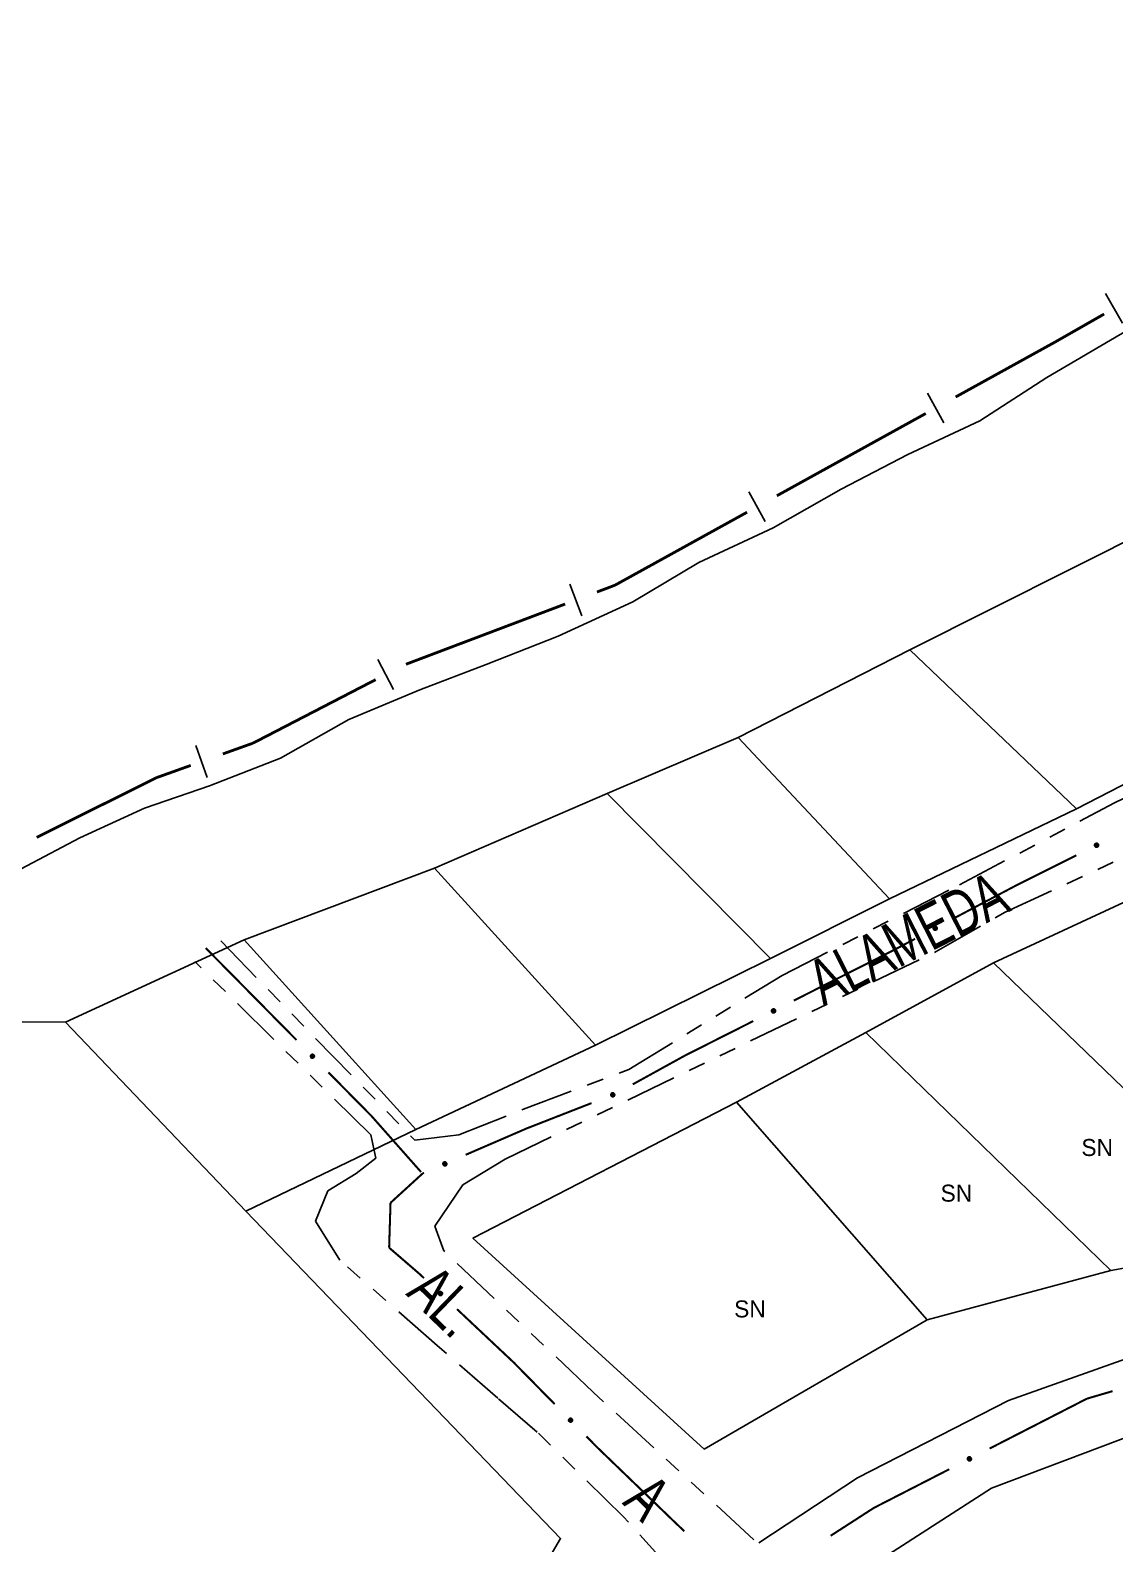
# Model space of a CAD drawing. Extents: x 207981 to 210201, y 4876477 to 4878908.
# Drawn here: x 208191.9 to 208287.5, y 4877507.2 to 4877640.5 of the extents above; entities that cross this region are included whole.
import ezdxf
from ezdxf.enums import TextEntityAlignment as Align

# ---------------------------------------------------------------- set-up
doc = ezdxf.new("R2010")
doc.units = 0
doc.header["$LTSCALE"] = 1.5
doc.header["$MEASUREMENT"] = 0
doc.linetypes.add('TRACO_25', pattern=[8, 3, -1, 1, -1, 1, -1])
for name, color, linetype in [('CD_MALHA_LOTES', 7, 'CONTINUOUS'), ('HD-CURSO-PERENE', 170, 'CONTINUOUS'), ('LM-LIM-SETORES-BAIRROS', 250, 'CONTINUOUS'), ('RU-QUADRA', 210, 'CONTINUOUS'), ('SV-EIXO-RUA-N-PAV', 6, 'CONTINUOUS'), ('SV-EIXO-RUA-PAV', 20, 'CONTINUOUS'), ('SV-RUA-NAO-PAV', 7, 'CONTINUOUS'), ('SV-RUA-PAVIM', 7, 'CONTINUOUS'), ('SV-TXT-RUA-N-PAV', 7, 'CONTINUOUS'), ('Th_NmrPort', 1, 'CONTINUOUS')]:
    doc.layers.add(name, color=color, linetype=linetype)
doc.styles.add('ARIAL', font='ARIAL.SHX')

msp = doc.modelspace()

# ---------------------------------------------------------------- linework, layer by layer
at = {"layer": 'CD_MALHA_LOTES', "linetype": 'Continuous', "flags": 128}
for points in [[(208269.43, 4877585.94), (208290.95, 4877596.74)], [(208254.29, 4877578.22), (208269.43, 4877585.94)], [(208284.12, 4877571.93), (208269.43, 4877585.94)], [(208305.49, 4877582.95), (208284.12, 4877571.93)], [(208242.75, 4877573.28), (208254.29, 4877578.22)], [(208267.63, 4877563.98), (208254.29, 4877578.22)], [(208227.53, 4877566.68), (208242.75, 4877573.28)], [(208257.14, 4877558.74), (208242.75, 4877573.28)], [(208284.12, 4877571.93), (208267.63, 4877563.98)], [(208210.74, 4877560.38), (208227.53, 4877566.68)], [(208241.7, 4877551.09), (208227.53, 4877566.68)], [(208267.63, 4877563.98), (208257.14, 4877558.74)], [(208276.78, 4877558.36), (208289.07, 4877564.06)], [(208195, 4877553.11), (208210.74, 4877560.38)], [(208225.88, 4877543.67), (208210.74, 4877560.38)], [(208257.14, 4877558.74), (208241.7, 4877551.09)], [(208265.54, 4877552.21), (208276.78, 4877558.36)], [(208302.11, 4877533.93), (208276.78, 4877558.36)], [(208195, 4877553.11), (208175.89, 4877553.26), (208162.1, 4877548.77), (208141.86, 4877546.22), (208115.530558, 4877526.143078)], [(208210.89, 4877536.47), (208195, 4877553.11)], [(208254.14, 4877546.07), (208265.54, 4877552.21)], [(208287.12, 4877531.23), (208265.54, 4877552.21)], [(208241.7, 4877551.09), (208225.88, 4877543.67)], [(208254.14, 4877546.07), (208230.91, 4877534.08)], [(208270.93, 4877526.88), (208254.14, 4877546.07)], [(208225.88, 4877543.67), (208210.89, 4877536.47)], [(208238.63, 4877507.62), (208210.89, 4877536.47)], [(208230.91, 4877534.08), (208251.29, 4877515.49)], [(208302.11, 4877533.93), (208287.12, 4877531.23)], [(208287.12, 4877531.23), (208270.93, 4877526.88)], [(208251.29, 4877515.49), (208270.93, 4877526.88)], [(208224.24, 4877482.96), (208238.63, 4877507.62)]]:
    msp.add_lwpolyline(points, dxfattribs=at)
at = {"layer": 'HD-CURSO-PERENE', "linetype": 'Continuous'}
msp.add_polyline3d([(208334.094113, 4877642.766709, 2.237028), (208327.394718, 4877637.821168, 2.237028), (208320.641157, 4877633.476024, 2.237028), (208314.538877, 4877629.059647, 2.237028), (208307.709201, 4877624.864232, 2.237028), (208301.075825, 4877621.245668, 2.237028), (208294.693942, 4877617.453384, 2.237028), (208287.961133, 4877613.734112, 2.237028), (208281.504162, 4877609.941383, 2.237028), (208275.572981, 4877606.126738, 2.237028), (208269.23551, 4877603.160705, 2.237028), (208263.374284, 4877600.097372, 2.237028), (208257.365276, 4877596.682745, 2.237028), (208250.803053, 4877593.640291, 2.237028), (208244.994795, 4877590.151763, 2.237028), (208238.407372, 4877587.13419, 2.237028), (208232.066649, 4877584.643706, 2.237028), (208226.224805, 4877582.406476, 2.237028), (208219.960027, 4877579.791293, 2.237028), (208213.950849, 4877576.401695, 2.237028), (208207.685044, 4877573.936685, 2.237028), (208201.966465, 4877571.975514, 2.237028), (208196.252336, 4877569.363591, 2.237028), (208190.017207, 4877566.072775, 2.237028)], dxfattribs=at)
at = {"layer": 'LM-LIM-SETORES-BAIRROS'}
for points in [[(208288.158936, 4877614.722763), (208286.672673, 4877617.328722)], [(208272.425385, 4877605.937666), (208270.974754, 4877608.563626)], [(208256.669622, 4877597.233877), (208255.218991, 4877599.859838)], [(208240.497154, 4877588.920031), (208239.436036, 4877591.726101)], [(208223.905077, 4877582.432943), (208222.525956, 4877585.097155)], [(208207.476775, 4877574.672407), (208206.466124, 4877577.497045)]]:
    msp.add_lwpolyline(points, dxfattribs=at)
at = {"layer": 'LM-LIM-SETORES-BAIRROS', "const_width": 0.25}
for points in [[(208282.200595, 4877613.051339), (208286.547152, 4877615.530321)], [(208281.328592, 4877612.569628), (208282.200595, 4877613.051339)], [(208273.45071, 4877608.217734), (208281.328592, 4877612.569628)], [(208257.694947, 4877599.513945), (208270.82475, 4877606.767102)], [(208243.424518, 4877591.630684), (208255.068987, 4877598.063314)], [(208242.772665, 4877591.384185), (208243.424518, 4877591.630684)], [(208241.837308, 4877591.030479), (208242.772665, 4877591.384185)], [(208225.00089, 4877584.663765), (208239.031238, 4877589.96936)], [(208211.528068, 4877577.715076), (208222.327446, 4877583.305342)], [(208208.854542, 4877576.758493), (208210.737635, 4877577.432261)], [(208210.737635, 4877577.432261), (208211.528068, 4877577.715076)], [(208203.006713, 4877574.66615), (208206.029903, 4877575.747842)], [(208192.455246, 4877569.407829), (208202.300435, 4877574.314177)], [(208202.300435, 4877574.314177), (208203.006713, 4877574.66615)]]:
    msp.add_lwpolyline(points, dxfattribs=at)
at = {"layer": 'RU-QUADRA', "linetype": 'Continuous'}
for points in [[(208361.78, 4877644.63), (208334.64, 4877626.35), (208307.14, 4877609.48), (208310.28, 4877606.78), (208290.95, 4877596.74), (208269.43, 4877585.94), (208254.29, 4877578.22), (208242.75, 4877573.28), (208227.53, 4877566.68), (208210.74, 4877560.38), (208195, 4877553.11), (208175.89, 4877553.26)], [(208140.43, 4877322.03), (208224.24, 4877482.96), (208238.63, 4877507.62), (208210.89, 4877536.47), (208225.88, 4877543.67), (208241.7, 4877551.09), (208257.14, 4877558.74), (208267.63, 4877563.98), (208284.12, 4877571.93), (208305.49, 4877582.95), (208328.12, 4877592.84), (208355.78, 4877608.43)]]:
    msp.add_lwpolyline(points, dxfattribs=at)
at = {"layer": 'RU-QUADRA', "linetype": 'Continuous', "flags": 128}
msp.add_lwpolyline([(208404.2, 4877551.09), (208351.43, 4877596.36), (208342.29, 4877591.27), (208332.02, 4877585.42), (208321.08, 4877579.57), (208308.49, 4877573.73), (208299.49, 4877569.08), (208289.07, 4877564.06), (208276.78, 4877558.36), (208265.54, 4877552.21), (208254.14, 4877546.07), (208230.91, 4877534.08), (208251.29, 4877515.49), (208270.93, 4877526.88), (208287.12, 4877531.23), (208302.11, 4877533.93), (208323.1, 4877537.52), (208335.77, 4877539.62), (208346.86, 4877541.57), (208362.15, 4877543.97), (208377.52, 4877546.74), (208391.01, 4877548.92)], close=True, dxfattribs=at)
at = {"layer": 'SV-EIXO-RUA-N-PAV', "const_width": 0.18}
for points in [[(208284.086729, 4877567.823492), (208279.614593, 4877565.587424)], [(208278.945174, 4877565.252715), (208273.417096, 4877562.333393)], [(208279.614593, 4877565.587424), (208278.945174, 4877565.252715)], [(208207.62348, 4877559.374675), (208207.355166, 4877559.646474)], [(208269.880013, 4877560.465495), (208268.111472, 4877559.531546)], [(208215.351312, 4877551.546482), (208207.62348, 4877559.374675)], [(208267.946079, 4877559.444204), (208259.186866, 4877555.020359)], [(208268.111472, 4877559.531546), (208267.946079, 4877559.444204)], [(208255.616399, 4877553.217093), (208250.260699, 4877550.512194)], [(208250.260699, 4877550.512194), (208249.593657, 4877550.175304)], [(208249.593657, 4877550.175304), (208244.993132, 4877547.64032)], [(208221.964734, 4877544.84717), (208218.161432, 4877548.699866)], [(208241.35971, 4877545.987615), (208235.770966, 4877543.804512)], [(208222.353188, 4877544.408049), (208221.964734, 4877544.84717)], [(208226.328631, 4877539.914069), (208222.353188, 4877544.408049)], [(208235.628515, 4877543.748867), (208230.261744, 4877541.428101)], [(208235.770966, 4877543.804512), (208235.628515, 4877543.748867)], [(208226.4832, 4877539.794136), (208224.353926, 4877537.850016)], [(208226.590316, 4877539.840456), (208226.4832, 4877539.794136)], [(208223.640738, 4877537.198844), (208223.545963, 4877534.16607)], [(208224.353926, 4877537.850016), (208223.640738, 4877537.198844)], [(208223.545963, 4877534.16607), (208223.517152, 4877533.244114)], [(208223.517152, 4877533.244114), (208225.846346, 4877531.232537)], [(208225.846346, 4877531.232537), (208226.236029, 4877530.895992)], [(208226.236029, 4877530.895992), (208226.589439, 4877530.563682)], [(208229.503515, 4877527.82358), (208233.87463, 4877523.713428)], [(208233.87463, 4877523.713428), (208234.516247, 4877523.110116)], [(208234.516247, 4877523.110116), (208238.105583, 4877519.459944)], [(208240.910143, 4877516.607849), (208241.611282, 4877515.894826)], [(208241.611282, 4877515.894826), (208241.807781, 4877515.694996)], [(208241.807781, 4877515.694996), (208248.084639, 4877509.642312)], [(208248.084639, 4877509.642312), (208248.72856, 4877509.021388)], [(208248.72856, 4877509.021388), (208249.531651, 4877508.261708)]]:
    msp.add_lwpolyline(points, dxfattribs=at)
at = {"layer": 'SV-EIXO-RUA-N-PAV'}
for points in [[(208286.053325, 4877568.683716), (208286.038518, 4877568.637103), (208286.01626, 4877568.600069), (208285.988805, 4877568.574525), (208285.958659, 4877568.558277), (208285.925945, 4877568.545129), (208285.890038, 4877568.53915), (208285.848716, 4877568.541341), (208285.801852, 4877568.555867), (208285.765413, 4877568.581161), (208285.738929, 4877568.606737), (208285.720178, 4877568.637197), (208285.707937, 4877568.669191), (208285.70296, 4877568.706694), (208285.70559, 4877568.748549), (208285.721336, 4877568.795318), (208285.743406, 4877568.831476), (208285.77061, 4877568.855487), (208285.801351, 4877568.874144), (208285.83491, 4877568.887167), (208285.870191, 4877568.892833), (208285.912327, 4877568.89011), (208285.958283, 4877568.873957), (208285.994597, 4877568.852356), (208286.018983, 4877568.825496), (208286.036671, 4877568.794818), (208286.050257, 4877568.762167), (208286.05777, 4877568.726322), (208286.053325, 4877568.683716)], [(208271.827012, 4877561.369198), (208271.813244, 4877561.322267), (208271.791814, 4877561.284748), (208271.764934, 4877561.2586), (208271.735156, 4877561.241687), (208271.702743, 4877561.227815), (208271.666977, 4877561.22104), (208271.625616, 4877561.222312), (208271.578442, 4877561.235793), (208271.54145, 4877561.260272), (208271.514404, 4877561.285253), (208271.49498, 4877561.315289), (208271.482032, 4877561.347003), (208271.476223, 4877561.384386), (208271.477922, 4877561.426289), (208271.492626, 4877561.473397), (208271.513887, 4877561.510035), (208271.540551, 4877561.534645), (208271.57087, 4877561.553981), (208271.604131, 4877561.567746), (208271.639277, 4877561.574195), (208271.681464, 4877561.572408), (208271.727767, 4877561.55728), (208271.764552, 4877561.536491), (208271.789529, 4877561.51018), (208271.807894, 4877561.479902), (208271.822202, 4877561.447561), (208271.83051, 4877561.411892), (208271.827012, 4877561.369198)], [(208257.57951, 4877554.08524), (208257.564891, 4877554.038567), (208257.542783, 4877554.001444), (208257.515432, 4877553.975789), (208257.485351, 4877553.95942), (208257.45269, 4877553.94614), (208257.416808, 4877553.940016), (208257.375477, 4877553.942041), (208257.328555, 4877553.956377), (208257.292015, 4877553.981525), (208257.265428, 4877554.006994), (208257.246553, 4877554.037378), (208257.234184, 4877554.069322), (208257.229056, 4877554.106805), (208257.231516, 4877554.14867), (208257.247074, 4877554.195502), (208257.268998, 4877554.231748), (208257.296105, 4877554.255869), (208257.326771, 4877554.27465), (208257.360277, 4877554.287808), (208257.395535, 4877554.293617), (208257.437682, 4877554.291063), (208257.483702, 4877554.275095), (208257.520103, 4877554.253641), (208257.544597, 4877554.22688), (208257.562408, 4877554.196273), (208257.576126, 4877554.163677), (208257.583784, 4877554.127863), (208257.57951, 4877554.08524)], [(208216.778973, 4877549.943588), (208216.730066, 4877549.94321), (208216.687955, 4877549.952887), (208216.655156, 4877549.971066), (208216.630361, 4877549.994689), (208216.607717, 4877550.021712), (208216.590898, 4877550.053995), (208216.580167, 4877550.09396), (208216.579444, 4877550.143018), (208216.592192, 4877550.185504), (208216.608294, 4877550.218614), (208216.631438, 4877550.245887), (208216.658058, 4877550.267445), (208216.692169, 4877550.283807), (208216.732776, 4877550.294286), (208216.782123, 4877550.293819), (208216.823342, 4877550.284049), (208216.854605, 4877550.265632), (208216.881876, 4877550.242192), (208216.904664, 4877550.214326), (208216.920991, 4877550.182541), (208216.931468, 4877550.141638), (208216.930362, 4877550.092938), (208216.921088, 4877550.051716), (208216.903114, 4877550.020203), (208216.879433, 4877549.993874), (208216.852604, 4877549.970832), (208216.820857, 4877549.952574), (208216.778973, 4877549.943588)], [(208243.39651, 4877546.665059), (208243.377517, 4877546.619989), (208243.351977, 4877546.585138), (208243.322309, 4877546.562201), (208243.290807, 4877546.548768), (208243.257032, 4877546.538656), (208243.220729, 4877546.535973), (208243.179778, 4877546.541921), (208243.134434, 4877546.560656), (208243.100451, 4877546.589166), (208243.076408, 4877546.617049), (208243.06051, 4877546.649091), (208243.051236, 4877546.682066), (208243.049696, 4877546.719867), (208243.056129, 4877546.761308), (208243.076072, 4877546.806448), (208243.101345, 4877546.840444), (208243.130623, 4877546.861876), (208243.162937, 4877546.877655), (208243.197543, 4877546.887566), (208243.233193, 4877546.889994), (208243.274906, 4877546.883442), (208243.319199, 4877546.863168), (208243.353393, 4877546.838349), (208243.375231, 4877546.809379), (208243.390049, 4877546.777216), (208243.400603, 4877546.743462), (208243.404819, 4877546.707083), (208243.39651, 4877546.665059)], [(208228.6016, 4877540.590269), (208228.58423, 4877540.544549), (208228.559952, 4877540.508807), (208228.531123, 4877540.484824), (208228.500122, 4877540.470274), (208228.466729, 4877540.458961), (208228.430546, 4877540.454983), (208228.389409, 4877540.459463), (208228.343423, 4877540.476565), (208228.308443, 4877540.503842), (208228.283419, 4877540.530848), (208228.266385, 4877540.562301), (208228.255939, 4877540.594924), (208228.253049, 4877540.632646), (208228.257996, 4877540.67429), (208228.276313, 4877540.720114), (208228.300355, 4877540.754992), (208228.328849, 4877540.777457), (208228.360578, 4877540.794381), (208228.394807, 4877540.805522), (208228.430348, 4877540.809222), (208228.472268, 4877540.804166), (208228.517257, 4877540.785488), (208228.552317, 4877540.761907), (208228.575176, 4877540.733735), (208228.591134, 4877540.702123), (208228.602889, 4877540.668768), (208228.608402, 4877540.632563), (208228.6016, 4877540.590269)], [(208228.017211, 4877529.372252), (208228.06607, 4877529.374449), (208228.108511, 4877529.366345), (208228.141964, 4877529.349399), (208228.16762, 4877529.326715), (208228.191254, 4877529.300553), (208228.209263, 4877529.268918), (208228.221473, 4877529.22938), (208228.224021, 4877529.180383), (208228.212862, 4877529.137452), (208228.198003, 4877529.103766), (208228.17589, 4877529.075651), (208228.15009, 4877529.053118), (208228.116611, 4877529.035498), (208228.076422, 4877529.023515), (208228.027092, 4877529.022146), (208227.985538, 4877529.030375), (208227.953611, 4877529.047617), (208227.925487, 4877529.070026), (208227.901679, 4877529.097025), (208227.88418, 4877529.12818), (208227.872189, 4877529.168666), (208227.871482, 4877529.217373), (208227.879217, 4877529.258911), (208227.896005, 4877529.291072), (208227.918691, 4877529.318263), (208227.944644, 4877529.342287), (208227.97569, 4877529.361714), (208228.017211, 4877529.372252)], [(208239.485613, 4877518.213526), (208239.53452, 4877518.213808), (208239.576611, 4877518.20405), (208239.609375, 4877518.185806), (208239.634124, 4877518.162135), (208239.656716, 4877518.135067), (208239.673472, 4877518.102752), (208239.684124, 4877518.062766), (208239.684752, 4877518.013707), (208239.671921, 4877517.971246), (208239.655754, 4877517.938168), (208239.632557, 4877517.91094), (208239.605895, 4877517.889434), (208239.571752, 4877517.873139), (208239.531124, 4877517.862739), (208239.481778, 4877517.863302), (208239.440579, 4877517.873152), (208239.409352, 4877517.89163), (208239.382127, 4877517.915123), (208239.359393, 4877517.943034), (208239.343128, 4877517.97485), (208239.332731, 4877518.015774), (208239.333932, 4877518.064472), (208239.343287, 4877518.105675), (208239.361322, 4877518.137154), (208239.385055, 4877518.163436), (208239.411928, 4877518.186426), (208239.443711, 4877518.204622), (208239.485613, 4877518.213526)]]:
    msp.add_lwpolyline(points, close=True, dxfattribs=at)
for points in [[(208285.958283, 4877568.873957), (208285.70296, 4877568.706694)], [(208285.912327, 4877568.89011), (208285.70559, 4877568.748549)], [(208285.932555, 4877568.878948), (208285.706769, 4877568.729441)], [(208285.994597, 4877568.852356), (208285.707937, 4877568.669191)], [(208285.974051, 4877568.863082), (208285.70921, 4877568.690996)], [(208286.003342, 4877568.838062), (208285.716533, 4877568.654992)], [(208286.018983, 4877568.825496), (208285.720178, 4877568.637197)], [(208285.887398, 4877568.886881), (208285.720194, 4877568.775818)], [(208285.870191, 4877568.892833), (208285.721336, 4877568.795318)], [(208286.02531, 4877568.809381), (208285.729958, 4877568.625091)], [(208285.848953, 4877568.887491), (208285.737891, 4877568.816704)], [(208286.036671, 4877568.794818), (208285.738929, 4877568.606737)], [(208285.83491, 4877568.887167), (208285.743406, 4877568.831476)], [(208286.040566, 4877568.775818), (208285.757418, 4877568.594579)], [(208286.050257, 4877568.762167), (208285.765413, 4877568.581161)], [(208286.04972, 4877568.742256), (208285.78793, 4877568.57017)], [(208286.05777, 4877568.726322), (208285.801852, 4877568.555867)], [(208286.053991, 4877568.706252), (208285.827595, 4877568.551863)], [(208286.053325, 4877568.683716), (208285.848716, 4877568.541341)], [(208286.044228, 4877568.658654), (208285.875803, 4877568.54393)], [(208286.038518, 4877568.637103), (208285.890038, 4877568.53915)], [(208286.025921, 4877568.615937), (208285.915468, 4877568.546981)], [(208286.01626, 4877568.600069), (208285.925945, 4877568.545129)], [(208271.727767, 4877561.55728), (208271.476223, 4877561.384386)], [(208271.681464, 4877561.572408), (208271.477922, 4877561.426289)], [(208271.701934, 4877561.561698), (208271.479526, 4877561.407212)], [(208271.764552, 4877561.536491), (208271.482032, 4877561.347003)], [(208271.743773, 4877561.546758), (208271.48282, 4877561.368831)], [(208271.773612, 4877561.522395), (208271.490941, 4877561.332998)], [(208271.656612, 4877561.568626), (208271.491917, 4877561.453876)], [(208271.639277, 4877561.574195), (208271.492626, 4877561.473397)], [(208271.789529, 4877561.51018), (208271.49498, 4877561.315289)], [(208271.796213, 4877561.494209), (208271.505027, 4877561.303403)], [(208271.618163, 4877561.568382), (208271.508701, 4877561.495145)], [(208271.604131, 4877561.567746), (208271.513887, 4877561.510035)], [(208271.807894, 4877561.479902), (208271.514404, 4877561.285253)], [(208271.81221, 4877561.460994), (208271.533159, 4877561.273509)], [(208271.822202, 4877561.447561), (208271.54145, 4877561.260272)], [(208271.822107, 4877561.427643), (208271.564205, 4877561.249783)], [(208271.83051, 4877561.411892), (208271.578442, 4877561.235793)], [(208271.827178, 4877561.391743), (208271.604267, 4877561.232362)], [(208271.827012, 4877561.369198), (208271.625616, 4877561.222312)], [(208271.818474, 4877561.343939), (208271.65264, 4877561.225502)], [(208271.813244, 4877561.322267), (208271.666977, 4877561.22104)], [(208271.80112, 4877561.300827), (208271.692227, 4877561.229434)], [(208271.791814, 4877561.284748), (208271.702743, 4877561.227815)], [(208257.437682, 4877554.291063), (208257.231516, 4877554.14867)], [(208257.412765, 4877554.287733), (208257.246011, 4877554.175998)], [(208257.395535, 4877554.293617), (208257.247074, 4877554.195502)], [(208257.374319, 4877554.288189), (208257.263542, 4877554.216954)], [(208257.360277, 4877554.287808), (208257.268998, 4877554.231748)], [(208257.483702, 4877554.275095), (208257.229056, 4877554.106805)], [(208257.457954, 4877554.279983), (208257.232773, 4877554.129566)], [(208257.520103, 4877554.253641), (208257.234184, 4877554.069322)], [(208257.499514, 4877554.264284), (208257.235369, 4877554.091132)], [(208257.528906, 4877554.239383), (208257.242837, 4877554.055158)], [(208257.544597, 4877554.22688), (208257.246553, 4877554.037378)], [(208257.550989, 4877554.210791), (208257.256382, 4877554.025311)], [(208257.562408, 4877554.196273), (208257.265428, 4877554.006994)], [(208257.56638, 4877554.17729), (208257.283965, 4877553.99491)], [(208257.576126, 4877554.163677), (208257.292015, 4877553.981525)], [(208257.575669, 4877554.143764), (208257.314575, 4877553.970624)], [(208257.583784, 4877554.127863), (208257.328555, 4877553.956377)], [(208257.580086, 4877554.107778), (208257.354314, 4877553.952477)], [(208257.57951, 4877554.08524), (208257.375477, 4877553.942041)], [(208257.570514, 4877554.060141), (208257.402554, 4877553.944739)], [(208257.564891, 4877554.038567), (208257.416808, 4877553.940016)], [(208257.55238, 4877554.017351), (208257.442206, 4877553.94795)], [(208257.542783, 4877554.001444), (208257.45269, 4877553.94614)], [(208216.927129, 4877550.118946), (208216.714976, 4877550.287239)], [(208216.931468, 4877550.141638), (208216.732776, 4877550.294286)], [(208216.920668, 4877550.164337), (208216.76323, 4877550.288858)], [(208216.920991, 4877550.182541), (208216.782123, 4877550.293819)], [(208216.820857, 4877549.952574), (208216.579444, 4877550.143018)], [(208216.778973, 4877549.943588), (208216.580167, 4877550.09396)], [(208216.800604, 4877549.949943), (208216.58362, 4877550.117302)], [(208216.833508, 4877549.965168), (208216.588724, 4877550.160689)], [(208216.730066, 4877549.94321), (208216.590898, 4877550.053995)], [(208216.752324, 4877549.944465), (208216.591028, 4877550.06901)], [(208216.852604, 4877549.970832), (208216.592192, 4877550.185504)], [(208216.862578, 4877549.984279), (208216.602469, 4877550.197266)], [(208216.706037, 4877549.948623), (208216.606229, 4877550.032247)], [(208216.687955, 4877549.952887), (208216.607717, 4877550.021712)], [(208216.879433, 4877549.993874), (208216.608294, 4877550.218614)], [(208216.889755, 4877550.00919), (208216.622961, 4877550.232835)], [(208216.903114, 4877550.020203), (208216.631438, 4877550.245887)], [(208216.91021, 4877550.03897), (208216.647225, 4877550.25487)], [(208216.921088, 4877550.051716), (208216.658058, 4877550.267445)], [(208216.924913, 4877550.074575), (208216.679183, 4877550.272997)], [(208216.930362, 4877550.092938), (208216.692169, 4877550.283807)], [(208216.909326, 4877550.201076), (208216.807588, 4877550.284712)], [(208216.904664, 4877550.214326), (208216.823342, 4877550.284049)], [(208243.319199, 4877546.863168), (208243.049696, 4877546.719867)], [(208243.353393, 4877546.838349), (208243.051236, 4877546.682066)], [(208243.33391, 4877546.850902), (208243.05449, 4877546.703665)], [(208243.294032, 4877546.870483), (208243.055562, 4877546.742172)], [(208243.274906, 4877546.883442), (208243.056129, 4877546.761308)], [(208243.360799, 4877546.823317), (208243.058501, 4877546.667144)], [(208243.375231, 4877546.809379), (208243.06051, 4877546.649091)], [(208243.380063, 4877546.792754), (208243.069146, 4877546.636143)], [(208243.249786, 4877546.882498), (208243.073157, 4877546.787134)], [(208243.233193, 4877546.889994), (208243.076072, 4877546.806448)], [(208243.390049, 4877546.777216), (208243.076408, 4877546.617049)], [(208243.392197, 4877546.75794), (208243.093712, 4877546.603256)], [(208243.211557, 4877546.886609), (208243.094506, 4877546.826236)], [(208243.400603, 4877546.743462), (208243.100451, 4877546.589166)], [(208243.197543, 4877546.887566), (208243.101345, 4877546.840444)], [(208243.398254, 4877546.723683), (208243.121872, 4877546.576168)], [(208243.404819, 4877546.707083), (208243.134434, 4877546.560656)], [(208243.399227, 4877546.68744), (208243.159704, 4877546.554323)], [(208243.39651, 4877546.665059), (208243.179778, 4877546.541921)], [(208243.385167, 4877546.640929), (208243.206989, 4877546.54203)], [(208243.377517, 4877546.619989), (208243.220729, 4877546.535973)], [(208243.363043, 4877546.600059), (208243.246767, 4877546.541454)], [(208243.351977, 4877546.585138), (208243.257032, 4877546.538656)], [(208228.517257, 4877540.785488), (208228.253049, 4877540.632646)], [(208228.552317, 4877540.761907), (208228.255939, 4877540.594924)], [(208228.472268, 4877540.804166), (208228.257996, 4877540.67429)], [(208228.491846, 4877540.791899), (208228.258114, 4877540.655146)], [(208228.532398, 4877540.773755), (208228.258419, 4877540.616625)], [(208228.560256, 4877540.747149), (208228.263733, 4877540.580271)], [(208228.575176, 4877540.733735), (208228.266385, 4877540.562301)], [(208228.447198, 4877540.802324), (208228.274091, 4877540.700708)], [(208228.580599, 4877540.717294), (208228.275479, 4877540.549671)], [(208228.430348, 4877540.809222), (208228.276313, 4877540.720114)], [(208228.591134, 4877540.702123), (208228.283419, 4877540.530848)], [(208228.408846, 4877540.805066), (208228.294028, 4877540.740549)], [(208228.394807, 4877540.805522), (208228.300355, 4877540.754992)], [(208228.59397, 4877540.682937), (208228.301205, 4877540.517683)], [(208228.602889, 4877540.668768), (208228.308443, 4877540.503842)], [(208228.601248, 4877540.648918), (208228.330315, 4877540.491619)], [(208228.608402, 4877540.632563), (208228.343423, 4877540.476565)], [(208228.603516, 4877540.612733), (208228.368904, 4877540.47114)], [(208228.6016, 4877540.590269), (208228.389409, 4877540.459463)], [(208228.591127, 4877540.565749), (208228.416598, 4877540.460545)], [(208228.58423, 4877540.544549), (208228.430546, 4877540.454983)], [(208228.570478, 4877540.524114), (208228.456371, 4877540.461391)], [(208228.559952, 4877540.508807), (208228.466729, 4877540.458961)], [(208227.871482, 4877529.217373), (208228.116611, 4877529.035498)], [(208227.872189, 4877529.168666), (208228.076422, 4877529.023515)], [(208227.875681, 4877529.191504), (208228.093948, 4877529.031219)], [(208227.876244, 4877529.235926), (208228.129186, 4877529.046783)], [(208227.879217, 4877529.258911), (208228.15009, 4877529.053118)], [(208227.883826, 4877529.146384), (208228.045787, 4877529.027807)], [(208227.88418, 4877529.12818), (208228.027092, 4877529.022146)], [(208227.889613, 4877529.272054), (208228.160448, 4877529.066086)], [(208227.896005, 4877529.291072), (208228.17589, 4877529.075651)], [(208227.896527, 4877529.110093), (208228.001306, 4877529.030299)], [(208227.901679, 4877529.097025), (208227.985538, 4877529.030375)], [(208227.908945, 4877529.302574), (208228.183875, 4877529.089009)], [(208227.918691, 4877529.318263), (208228.198003, 4877529.103766)], [(208227.935177, 4877529.328479), (208228.20303, 4877529.125316)], [(208227.944644, 4877529.342287), (208228.212862, 4877529.137452)], [(208227.963516, 4877529.348657), (208228.215404, 4877529.162379)], [(208227.97569, 4877529.361714), (208228.224021, 4877529.180383)], [(208227.995831, 4877529.365097), (208228.218891, 4877529.205925)], [(208228.017211, 4877529.372252), (208228.221473, 4877529.22938)], [(208228.043873, 4877529.372367), (208228.209692, 4877529.253908)], [(208228.06607, 4877529.374449), (208228.209263, 4877529.268918)], [(208228.090283, 4877529.369934), (208228.193134, 4877529.290081)], [(208228.108511, 4877529.366345), (208228.191254, 4877529.300553)], [(208239.332731, 4877518.015774), (208239.531124, 4877517.862739)], [(208239.333932, 4877518.064472), (208239.571752, 4877517.873139)], [(208239.337114, 4877518.038458), (208239.548939, 4877517.86975)], [(208239.339417, 4877518.082824), (208239.584759, 4877517.883923)], [(208239.343128, 4877517.97485), (208239.481778, 4877517.863302)], [(208239.343287, 4877518.105675), (208239.605895, 4877517.889434)], [(208239.343487, 4877517.993054), (208239.500681, 4877517.868226)], [(208239.354189, 4877518.118401), (208239.616752, 4877517.901987)], [(208239.354757, 4877517.956293), (208239.456331, 4877517.872458)], [(208239.359393, 4877517.943034), (208239.440579, 4877517.873152)], [(208239.361322, 4877518.137154), (208239.632557, 4877517.91094)], [(208239.374702, 4877518.14814), (208239.64106, 4877517.923975)], [(208239.385055, 4877518.163436), (208239.655754, 4877517.938168)], [(208239.401928, 4877518.172999), (208239.661621, 4877517.959504)], [(208239.411928, 4877518.186426), (208239.671921, 4877517.971246)], [(208239.431035, 4877518.192052), (208239.675437, 4877517.996054)], [(208239.443711, 4877518.204622), (208239.684752, 4877518.013707)], [(208239.463969, 4877518.207214), (208239.680626, 4877518.039431)], [(208239.485613, 4877518.213526), (208239.684124, 4877518.062766)], [(208239.512259, 4877518.212597), (208239.673313, 4877518.087737)], [(208239.53452, 4877518.213808), (208239.673472, 4877518.102752)], [(208239.558538, 4877518.208349), (208239.658183, 4877518.12453)], [(208239.576611, 4877518.20405), (208239.656716, 4877518.135067)]]:
    msp.add_lwpolyline(points, dxfattribs=at)
at = {"layer": 'SV-EIXO-RUA-PAV', "const_width": 0.18}
for points in [[(208285.026615, 4877519.93732), (208276.447955, 4877515.540306)], [(208285.372183, 4877520.038684), (208285.026615, 4877519.93732)], [(208287.291324, 4877520.601622), (208285.372183, 4877520.038684)], [(208272.888298, 4877513.715794), (208266.658899, 4877510.522899)], [(208266.240124, 4877510.308255), (208262.43453, 4877507.852015)], [(208266.658899, 4877510.522899), (208266.240124, 4877510.308255)]]:
    msp.add_lwpolyline(points, dxfattribs=at)
at = {"layer": 'SV-EIXO-RUA-PAV'}
msp.add_lwpolyline([(208274.846201, 4877514.595624), (208274.83186, 4877514.548866), (208274.809974, 4877514.511611), (208274.782776, 4877514.485793), (208274.752793, 4877514.469246), (208274.720212, 4877514.455771), (208274.684367, 4877514.449434), (208274.643025, 4877514.451212), (208274.596018, 4877514.465269), (208274.559328, 4877514.490198), (208274.53259, 4877514.515508), (208274.513535, 4877514.545779), (208274.500976, 4877514.577649), (208274.495624, 4877514.6151), (208274.497835, 4877514.656979), (208274.513113, 4877514.703904), (208274.534821, 4877514.74028), (208274.561784, 4877514.764561), (208274.592337, 4877514.783525), (208274.625764, 4877514.796883), (208274.660987, 4877514.802901), (208274.703148, 4877514.800599), (208274.749263, 4877514.784905), (208274.785791, 4877514.763669), (208274.810445, 4877514.737054), (208274.828438, 4877514.706554), (208274.842349, 4877514.67404), (208274.85022, 4877514.638273), (208274.846201, 4877514.595624)], close=True, dxfattribs=at)
for points in [[(208274.749263, 4877514.784905), (208274.495624, 4877514.6151)], [(208274.703148, 4877514.800599), (208274.497835, 4877514.656979)], [(208274.723486, 4877514.789639), (208274.499205, 4877514.637884)], [(208274.785791, 4877514.763669), (208274.500976, 4877514.577649)], [(208274.765139, 4877514.774189), (208274.50203, 4877514.599465)], [(208274.794678, 4877514.749463), (208274.509712, 4877514.563537)], [(208274.678252, 4877514.797121), (208274.512166, 4877514.684393)], [(208274.660987, 4877514.802901), (208274.513113, 4877514.703904)], [(208274.810445, 4877514.737054), (208274.513535, 4877514.545779)], [(208274.816932, 4877514.721003), (208274.523436, 4877514.533771)], [(208274.639803, 4877514.797347), (208274.529454, 4877514.725454)], [(208274.828438, 4877514.706554), (208274.53259, 4877514.515508)], [(208274.625764, 4877514.796883), (208274.534821, 4877514.74028)], [(208274.832523, 4877514.687594), (208274.5512, 4877514.503535)], [(208274.842349, 4877514.67404), (208274.559328, 4877514.490198)], [(208274.842011, 4877514.654125), (208274.581954, 4877514.479432)], [(208274.85022, 4877514.638273), (208274.596018, 4877514.465269)], [(208274.846642, 4877514.618165), (208274.6218, 4877514.461522)], [(208274.846201, 4877514.595624), (208274.643025, 4877514.451212)], [(208274.837355, 4877514.570472), (208274.670085, 4877514.454071)], [(208274.83186, 4877514.548866), (208274.684367, 4877514.449434)], [(208274.819475, 4877514.527575), (208274.709718, 4877514.457518)], [(208274.809974, 4877514.511611), (208274.720212, 4877514.455771)]]:
    msp.add_lwpolyline(points, dxfattribs=at)
at = {"layer": 'SV-RUA-NAO-PAV', "linetype": 'TRACO_25'}
for points in [[(208255.677858, 4877507.497169, 5.360457), (208241.496336, 4877520.521749, 4.935671), (208228.333152, 4877532.979762, 4.56086), (208227.55571, 4877535.136688, 4.56086), (208230.002348, 4877538.77664, 4.56086), (208233.741371, 4877541.051477, 4.56086), (208271.737746, 4877559.348107, 4.485897), (208277.816407, 4877562.80877, 4.485897), (208297.224479, 4877571.766342, 4.485897), (208306.013794, 4877576.296118, 4.485897), (208320.383739, 4877583.383492, 4.735772), (208341.960317, 4877594.205159, 4.960659), (208347.065182, 4877598.064971, 4.735772), (208352.512588, 4877603.078188, 4.285998), (208354.339741, 4877603.089008, 4.285998), (208372.329051, 4877585.899857, 4.36096), (208379.220715, 4877579.230985, 4.36096), (208385.2301, 4877573.367719, 4.36096), (208396.803306, 4877561.089949, 3.861211), (208402.047256, 4877555.632072, 3.861211), (208404.208415, 4877550.523878, 3.861211), (208403.422539, 4877547.969781, 3.861211)], [(208208.667899, 4877560.290288, 4.710784), (208225.779714, 4877542.722158, 4.710784), (208229.658393, 4877543.178473, 4.710784), (208235.362331, 4877545.460048, 4.710784), (208244.65073, 4877548.950453, 4.710784), (208258.160589, 4877557.240277, 4.710784), (208273.796983, 4877565.220424, 4.710784), (208287.463023, 4877572.455386, 4.710784), (208290.885322, 4877574.104012, 4.610834), (208322.752846, 4877588.209377, 4.610834)], [(208249.901546, 4877501.84655, 5.43542), (208248.64, 4877504.599012, 5.23552), (208244.167249, 4877509.530508, 5.035621), (208236.560142, 4877516.995896, 5.035621), (208233.109544, 4877519.97253, 5.010633), (208227.74551, 4877524.635244, 5.010633), (208219.184551, 4877532.129704, 4.935671), (208217.033429, 4877535.571096, 4.885696), (208218.116416, 4877538.255712, 4.735772), (208220.609099, 4877539.77227, 4.710784), (208222.357351, 4877541.125055, 4.710784), (208221.901036, 4877543.178473, 4.710784), (208206.386324, 4877558.465028, 4.710784)]]:
    msp.add_polyline3d(points, dxfattribs=at)
at = {"layer": 'SV-RUA-PAVIM', "linetype": 'Continuous'}
for points in [[(208256.094587, 4877507.236789, 6.060105), (208264.810719, 4877512.971086, 5.135571), (208278.115834, 4877519.763491, 4.910684), (208298.890751, 4877527.145202, 4.660809), (208378.855389, 4877542.937077, 3.936174), (208403.422539, 4877547.969781, 3.936174)], [(208227.510453, 4877460.464723, 7.234515), (208239.592885, 4877479.637639, 6.434917), (208255.733202, 4877498.580764, 5.110583), (208276.616712, 4877512.045393, 4.410935), (208297.563242, 4877519.953749, 4.46091), (208374.331686, 4877536.039244, 4.036123)]]:
    msp.add_polyline3d(points, dxfattribs=at)

# ---------------------------------------------------------------- texts
at = {"layer": 'SV-TXT-RUA-N-PAV', "style": 'ARIAL', "width": 0.7}
for s, rotation, p in [('ALAMEDA', 27, (208261.821842, 4877554.506169)), ('AL.                   A', 316, (208224.916069, 4877529.130718))]:
    msp.add_text(s, height=4, rotation=rotation, dxfattribs=at).set_placement(p)
at = {"layer": 'Th_NmrPort', "color": 1}
for p in [(208284.537427, 4877542.074153), (208272.126578, 4877538.050844), (208253.930888, 4877527.847297)]:
    msp.add_text('SN', height=1.5, dxfattribs=at).set_placement(p, align=Align.MIDDLE_LEFT)

doc.saveas('drawing.dxf')
